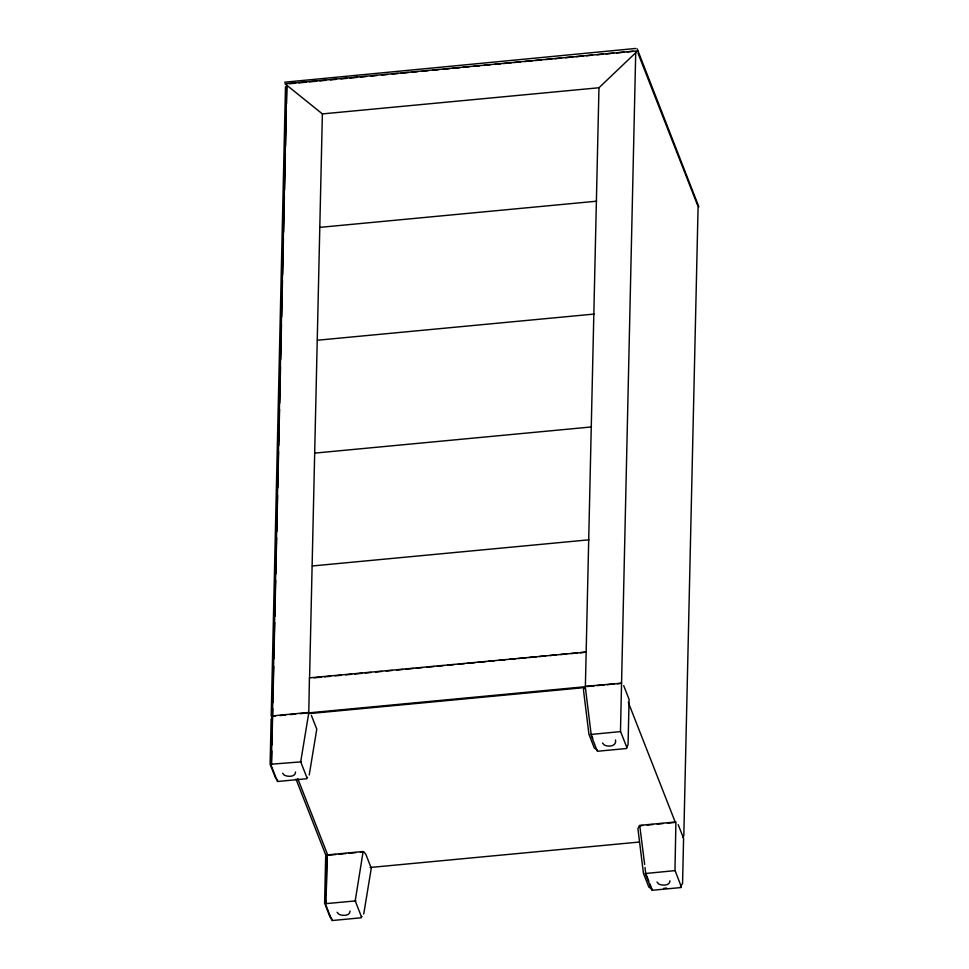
<?xml version="1.0" encoding="UTF-8"?>
<svg xmlns="http://www.w3.org/2000/svg" width="969" height="969" viewBox="0 0 969 969"><rect width="100%" height="100%" fill="white"/><g stroke="black" fill="none" stroke-linecap="round" stroke-linejoin="round"><path stroke-width="1.45" d="M271.138 718.962L270.109 764.153L275.499 777.901L277.643 780.251M285.48 86.689L271.211 715.849L272.313 718.659M309.571 678.07L322.374 113.906L286.751 85.199L271.344 764.202L301.42 761.828M271.502 764.577L271.805 750.999M271.938 744.955L272.761 708.714M272.907 702.658L273.73 666.357M273.9 658.799L274.724 622.498M274.857 616.454L275.68 580.152M275.826 574.108L276.649 537.807M276.783 531.751L277.606 495.462M277.776 487.892L278.6 451.59M278.733 445.546L279.556 409.245M279.702 403.201L280.525 366.9M280.695 359.342L281.482 324.554M281.652 316.984L282.476 280.683M282.621 274.639L283.445 238.338M283.578 232.294L284.401 195.992M284.535 189.936L285.358 153.647M285.528 146.077L286.327 111.29M286.497 103.731L286.751 85.199M300.705 761.816L308.784 712.857L309.426 677.876L586.16 652.113L580.14 652.682M355.211 900.867L363.133 851.509L326.941 854.937L325.996 903.629L355.926 900.879M325.996 903.629L326.068 900.613M326.202 894.569L327.025 858.34M615.485 739.965C616.999 746.312 608.229 747.305 604.196 744.907L602.488 742.993M590.545 734.502L620.475 731.595L635.725 52.205M645.039 873.541L674.969 870.634L675.914 821.942L639.722 825.37L644.651 864.469M698.879 206.894L637.202 48.874M295.545 772.014C295.497 777.199 287.636 776.956 284.292 775.152L282.597 773.238M350.039 911.054C349.991 916.25 342.142 916.008 338.799 914.191L337.091 912.277M669.942 880.809C669.894 886.005 662.045 885.763 658.69 883.958L656.994 882.032M309.22 774.994L316.778 729.16L311.4 715.413M363.726 914.033L371.284 868.2L365.894 854.452L363.993 851.908L360.383 852.175M682.842 837.482L683.811 835.69L698.092 206.53L638.05 53.368M322.374 113.906L598.963 87.755L637.711 50.848L284.995 83.794L287.466 86.035M284.632 82.208L635.809 48.45M598.963 87.755L585.373 686.706L583.435 689.698L588.934 734.296L594.324 748.044L597.401 750.018M651.895 889.058L648.818 887.083L643.44 873.335L637.929 828.737L639.152 825.891L642.762 825.479M289.658 83.746L295.69 83.177M298.706 82.898L306.24 82.183M309.256 81.893L316.79 81.19M319.794 80.899L325.826 80.33M330.344 79.906L336.376 79.337M340.894 78.901L346.914 78.332M349.93 78.053L357.464 77.338M360.48 77.06L366.5 76.478M371.03 76.054L377.05 75.485M381.568 75.061L387.6 74.492M392.118 74.068L398.15 73.499M401.154 73.208L408.688 72.493M411.704 72.215L417.736 71.645M422.254 71.209L428.286 70.64M432.804 70.216L438.824 69.647M443.342 69.223L449.374 68.654M452.39 68.363L459.924 67.648M462.94 67.37L468.96 66.8M473.478 66.376L479.51 65.807M484.028 65.371L490.06 64.802M494.578 64.378L500.598 63.809M503.614 63.518L511.147 62.815M514.164 62.525L520.196 61.955M524.713 61.531L532.247 60.817M535.251 60.526L541.283 59.957M545.801 59.533L551.833 58.964M554.849 58.685L560.869 58.116M565.387 57.68L572.921 56.965M575.937 56.686L583.471 55.972M586.487 55.693L592.507 55.124M597.037 54.688L603.057 54.119M606.073 53.84L613.607 53.125M616.623 52.835L624.157 52.132M627.161 51.841L633.193 51.272M320.049 227.352L596.625 201.201M317.481 340.216L594.07 314.077M314.925 453.092L591.502 426.941M312.357 565.969L588.946 539.818M314.077 677.828L321.599 677.113M324.603 676.834L330.611 676.265M335.129 675.841L341.136 675.272M345.642 674.848L351.662 674.279M354.666 673.988L362.188 673.285M365.192 672.995L371.2 672.425M375.718 672.001L381.725 671.432M386.231 671.008L392.251 670.439M396.757 670.015L402.765 669.446M405.781 669.167L413.291 668.453M416.295 668.162L422.314 667.593M426.82 667.169L434.342 666.466M437.346 666.175L443.354 665.606M447.86 665.182L453.88 664.613M458.385 664.189L464.405 663.62M467.409 663.329L474.919 662.626M477.923 662.336L485.445 661.633M488.449 661.342L494.469 660.773M498.974 660.349L504.982 659.78M509.5 659.356L515.508 658.787M518.512 658.508L526.034 657.794M529.038 657.503L536.547 656.8M539.563 656.51L545.571 655.94M550.077 655.516L556.097 654.947M560.603 654.523L566.623 653.954M571.129 653.53L577.136 652.961M308.639 712.469L272.446 715.885L275.487 715.994M279.835 715.594L285.625 715.037M289.961 714.625L295.763 714.08M300.099 713.668L307.343 712.99M585.373 686.706L308.784 712.857L309.499 712.857M586.826 686.573L594.058 685.882M596.952 685.604L604.196 684.926M607.091 684.647L614.322 683.969M617.217 683.69L621.565 683.278L585.228 686.318L591.102 733.969M309.729 713.559L585.046 687.542M306.822 778.725L277.461 781.511L271.32 765.837M626.725 748.492L597.364 751.266L591.223 735.604M328.539 855.179L335.783 854.501M338.678 854.222L345.909 853.544M348.804 853.265L356.047 852.575M647.11 825.067L652.9 824.522M657.248 824.11L663.038 823.565M667.375 823.153L674.618 822.463M370.061 867.497L639.358 842.037M680.383 886.369L682.564 883.607L683.593 838.415L678.203 824.68M663.729 888.343L666.648 888.064M361.316 917.776L331.967 920.55L325.826 904.889M681.219 887.531L651.858 890.305L645.729 874.644M306.846 777.489L307.561 777.489M361.352 916.529L362.055 916.541M332.137 919.29L329.993 916.94L324.603 903.193L325.632 858.001L326.941 854.937M623.709 685.628L629.087 699.376L628.069 744.567L626.761 747.644M628.275 702.319L675.454 822.669M620.608 731.583L626.749 747.244M675.114 870.622L681.255 886.683M591.768 735.665L592.786 738.269M645.608 873.021L645.015 867.437M646.262 874.704L648.818 881.233M649.848 883.837L652.04 889.445M300.56 761.44L307.003 777.865M355.054 900.48L361.498 916.916M297.749 778.555L327.922 855.518M295.993 779.076L326.832 857.771"/></g></svg>
